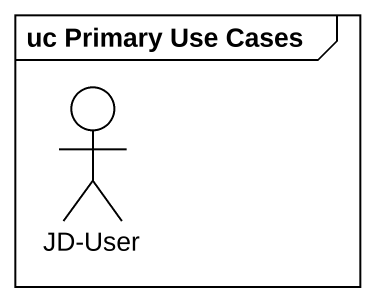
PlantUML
@startuml
mainframe uc Primary Use Cases
actor "JD-User" as JD_User
@enduml
